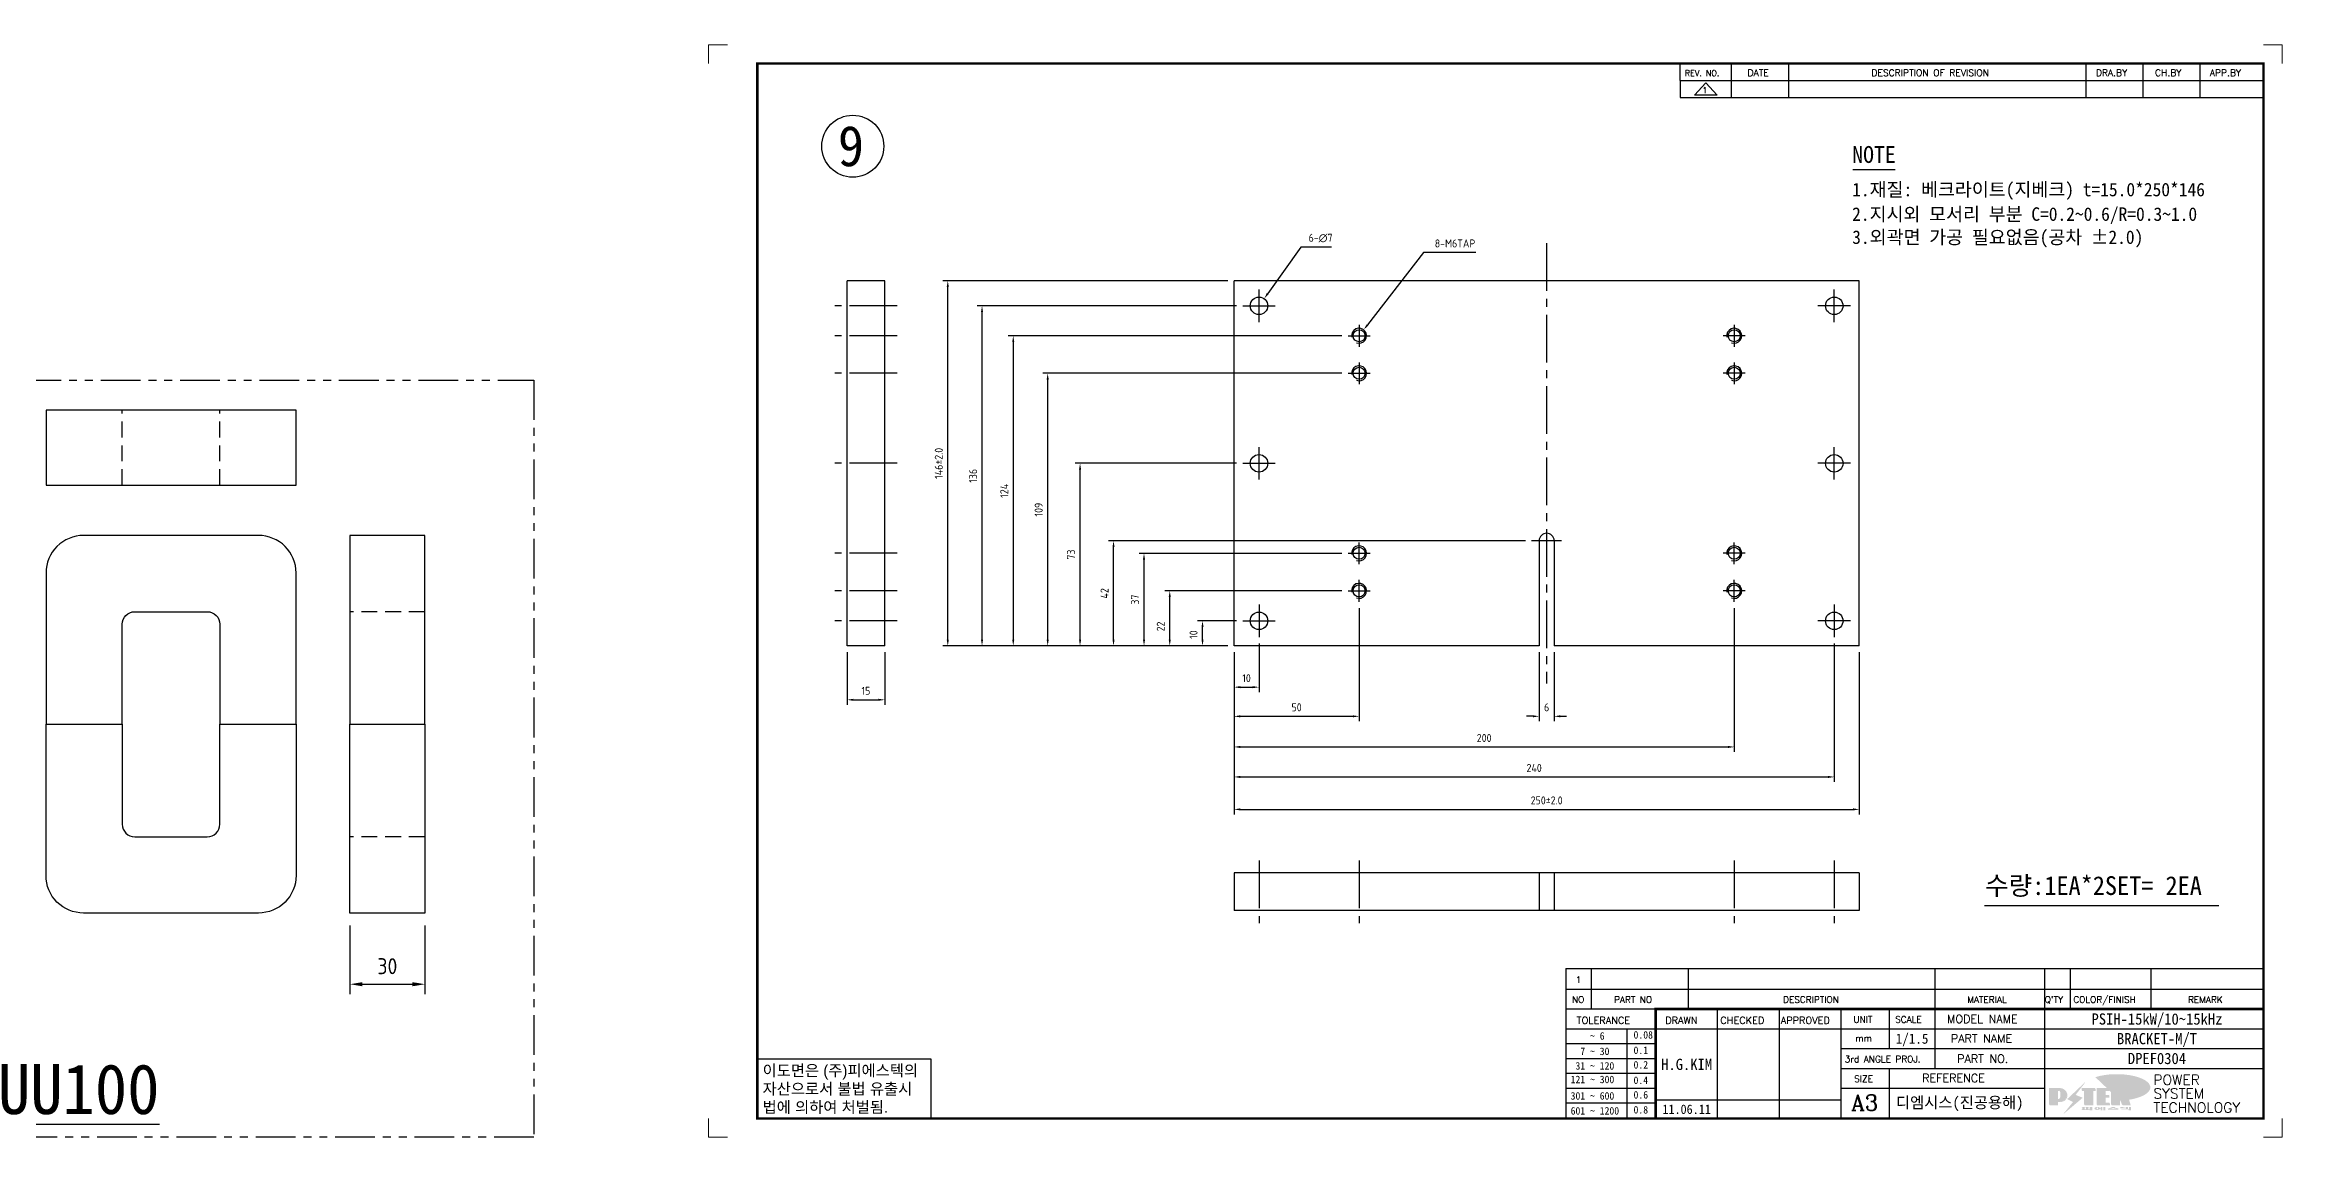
# Model space of a CAD drawing. Header units: millimetres. Extents: x 24815 to 36799, y -9299 to 5469.
# Drawn here: x 27276 to 28170, y -5074 to -4637 of the extents above; entities that cross this region are included whole.
import ezdxf
from ezdxf.enums import TextEntityAlignment as Align

# ---------------------------------------------------------------- set-up
doc = ezdxf.new("R2010")
doc.units = ezdxf.units.MM
for name, pattern in [('CENTER2', [28.575, 19.05, -3.175, 3.175, -3.175]), ('HIDDEN', [9.525, 6.35, -3.175]), ('PHANTOM2', [31.75, 15.875, -3.175, 3.175, -3.175, 3.175, -3.175])]:
    doc.linetypes.add(name, pattern=pattern)
doc.layers.add('FORMAT-1', color=7, linetype='Continuous')
doc.layers.add('line', color=3, linetype='Continuous')
doc.styles.add('h1', font='')
doc.styles.add('HAN', font='')
doc.styles.add('RC', font='ROMANC.SHX')
doc.styles.add('ROMANT', font='romant')
doc.styles.add('RT', font='ROMANT.SHX', dxfattribs={"oblique": 15})
doc.styles.get("Standard").update_dxf_attribs({"font": 'ISOCP.SHX', "bigfont": 'WHGTXT.SHX'})
doc.styles.get('h1').set_extended_font_data('New Gulim')
doc.styles.get('HAN').set_extended_font_data('GulimChe')
doc.dimstyles.new('PS-1', dxfattribs={"dimtxt": 3.2, "dimasz": 2.5, "dimexe": 2, "dimexo": 2.5, "dimgap": 2, "dimtad": 1, "dimtoh": 1, "dimrnd": 0.05, "dimzin": 12, "dimdsep": 46, "dimtxsty": 'Standard', "dimcen": 0, "dimclrt": 2, "dimazin": 3, "dimtfac": 1, "dimtofl": 0, "dimtmove": 0, "dimatfit": 3, "dimfxl": 0, "dimtolj": 1, "dimtzin": 0, "dimarcsym": 0})
doc.dimstyles.new('PS-2', dxfattribs={"dimscale": 2, "dimtxt": 3.2, "dimasz": 2.5, "dimexe": 2, "dimexo": 2.5, "dimgap": 2, "dimtad": 1, "dimtoh": 1, "dimrnd": 0.05, "dimzin": 12, "dimdsep": 46, "dimtxsty": 'Standard', "dimcen": 0, "dimclrt": 2, "dimazin": 3, "dimtfac": 1, "dimtofl": 0, "dimtmove": 0, "dimatfit": 3, "dimfxl": 0, "dimtolj": 1, "dimtzin": 0, "dimarcsym": 0})

# ---------------------------------------------------------------- blocks, each defined once
blk = doc.blocks.new('*D1154')
at = {"color": 0, "lineweight": -2}
for p, q in [((27751.25, -4879.94), (27751.25, -4895.97)), ((27761.25, -4876.44), (27761.25, -4895.97)), ((27753.75, -4893.97), (27758.75, -4893.97))]:
    blk.add_line(p, q, dxfattribs=at)
at = {"color": 0}
for points in [[(27753.75, -4893.55), (27753.75, -4894.38), (27751.25, -4893.97)], [(27758.75, -4893.55), (27758.75, -4894.38), (27761.25, -4893.97)]]:
    blk.add_solid(points, dxfattribs=at)
at = {"layer": 'Defpoints', "color": 0}
for p in [(27761.25, -4873.94), (27751.25, -4877.44), (27761.25, -4893.97)]:
    blk.add_point(p, dxfattribs=at)
at = {"color": 2, "insert": (27756.25, -4890.37), "char_height": 3.2, "attachment_point": 5}
blk.add_mtext('\\A1;10', dxfattribs=at)
blk = doc.blocks.new('*D1245')
at = {"color": 0, "lineweight": -2}
for p, q in [((27801.25, -4862.31), (27801.25, -4907.62)), ((27751.25, -4879.94), (27751.25, -4907.62)), ((27753.75, -4905.62), (27798.75, -4905.62))]:
    blk.add_line(p, q, dxfattribs=at)
at = {"color": 0}
for points in [[(27753.75, -4905.21), (27753.75, -4906.04), (27751.25, -4905.62)], [(27798.75, -4905.21), (27798.75, -4906.04), (27801.25, -4905.62)]]:
    blk.add_solid(points, dxfattribs=at)
at = {"layer": 'Defpoints', "color": 0}
for p in [(27801.25, -4859.81), (27751.25, -4877.44), (27801.25, -4905.62)]:
    blk.add_point(p, dxfattribs=at)
at = {"color": 2, "insert": (27776.25, -4902.02), "char_height": 3.2, "attachment_point": 5}
blk.add_mtext('\\A1;50', dxfattribs=at)
blk = doc.blocks.new('*D1246')
at = {"color": 0, "lineweight": -2}
for p, q in [((27951.25, -4862.31), (27951.25, -4919.87)), ((27751.25, -4879.94), (27751.25, -4919.87)), ((27753.75, -4917.87), (27948.75, -4917.87))]:
    blk.add_line(p, q, dxfattribs=at)
at = {"color": 0}
for points in [[(27753.75, -4917.45), (27753.75, -4918.29), (27751.25, -4917.87)], [(27948.75, -4917.45), (27948.75, -4918.29), (27951.25, -4917.87)]]:
    blk.add_solid(points, dxfattribs=at)
at = {"layer": 'Defpoints', "color": 0}
for p in [(27951.25, -4859.81), (27751.25, -4877.44), (27951.25, -4917.87)]:
    blk.add_point(p, dxfattribs=at)
at = {"color": 2, "insert": (27851.25, -4914.27), "char_height": 3.2, "attachment_point": 5}
blk.add_mtext('\\A1;200', dxfattribs=at)
blk = doc.blocks.new('*D1155')
at = {"color": 0, "lineweight": -2}
for p, q in [((27751.25, -4879.94), (27751.25, -4931.87)), ((27991.25, -4876.44), (27991.25, -4931.87)), ((27753.75, -4929.87), (27988.75, -4929.87))]:
    blk.add_line(p, q, dxfattribs=at)
at = {"color": 0}
for points in [[(27753.75, -4929.45), (27753.75, -4930.29), (27751.25, -4929.87)], [(27988.75, -4929.45), (27988.75, -4930.29), (27991.25, -4929.87)]]:
    blk.add_solid(points, dxfattribs=at)
at = {"layer": 'Defpoints', "color": 0}
for p in [(27991.25, -4873.94), (27751.25, -4877.44), (27991.25, -4929.87)]:
    blk.add_point(p, dxfattribs=at)
at = {"color": 2, "insert": (27871.25, -4926.27), "char_height": 3.2, "attachment_point": 5}
blk.add_mtext('\\A1;240', dxfattribs=at)
blk = doc.blocks.new('*D1247')
at = {"color": 0, "lineweight": -2}
for p, q in [((27751.25, -4879.94), (27751.25, -4944.85)), ((28001.25, -4879.94), (28001.25, -4944.85)), ((27753.75, -4942.85), (27998.75, -4942.85))]:
    blk.add_line(p, q, dxfattribs=at)
at = {"color": 0}
for points in [[(27753.75, -4942.43), (27753.75, -4943.27), (27751.25, -4942.85)], [(27998.75, -4942.43), (27998.75, -4943.27), (28001.25, -4942.85)]]:
    blk.add_solid(points, dxfattribs=at)
at = {"layer": 'Defpoints', "color": 0}
for p in [(27751.25, -4877.44), (28001.25, -4877.44), (28001.25, -4942.85)]:
    blk.add_point(p, dxfattribs=at)
at = {"color": 2, "insert": (27876.25, -4939.25), "char_height": 3.2, "attachment_point": 5}
blk.add_mtext('\\A1;250±2.0', dxfattribs=at)
blk = doc.blocks.new('*D1156')
at = {"color": 0, "lineweight": -2}
for p, q in [((27752.25, -4867.44), (27736.65, -4867.44)), ((27738.65, -4874.94), (27738.65, -4869.94)), ((27748.75, -4877.44), (27736.65, -4877.44))]:
    blk.add_line(p, q, dxfattribs=at)
at = {"color": 0}
for points in [[(27738.23, -4869.94), (27739.06, -4869.94), (27738.65, -4867.44)], [(27738.23, -4874.94), (27739.06, -4874.94), (27738.65, -4877.44)]]:
    blk.add_solid(points, dxfattribs=at)
at = {"layer": 'Defpoints', "color": 0}
for p in [(27738.65, -4867.44), (27754.75, -4867.44), (27751.25, -4877.44)]:
    blk.add_point(p, dxfattribs=at)
at = {"color": 2, "insert": (27735.05, -4872.94), "char_height": 3.2, "attachment_point": 5, "rotation": 90}
blk.add_mtext('\\A1;10', dxfattribs=at)
blk = doc.blocks.new('*D1248')
at = {"color": 0, "lineweight": -2}
for p, q in [((27794.37, -4855.44), (27723.54, -4855.44)), ((27725.54, -4874.94), (27725.54, -4857.94)), ((27748.75, -4877.44), (27723.54, -4877.44))]:
    blk.add_line(p, q, dxfattribs=at)
at = {"color": 0}
for points in [[(27725.12, -4857.94), (27725.96, -4857.94), (27725.54, -4855.44)], [(27725.12, -4874.94), (27725.96, -4874.94), (27725.54, -4877.44)]]:
    blk.add_solid(points, dxfattribs=at)
at = {"layer": 'Defpoints', "color": 0}
for p in [(27725.54, -4855.44), (27796.87, -4855.44), (27751.25, -4877.44)]:
    blk.add_point(p, dxfattribs=at)
at = {"color": 2, "insert": (27721.94, -4869.69), "char_height": 3.2, "attachment_point": 5, "rotation": 90}
blk.add_mtext('\\A1;22', dxfattribs=at)
blk = doc.blocks.new('*D1157')
at = {"color": 0, "lineweight": -2}
for p, q in [((27794.37, -4753.44), (27660.96, -4753.44)), ((27662.96, -4755.94), (27662.96, -4874.94)), ((27748.75, -4877.44), (27660.96, -4877.44))]:
    blk.add_line(p, q, dxfattribs=at)
at = {"color": 0}
for points in [[(27662.54, -4755.94), (27663.38, -4755.94), (27662.96, -4753.44)], [(27662.54, -4874.94), (27663.38, -4874.94), (27662.96, -4877.44)]]:
    blk.add_solid(points, dxfattribs=at)
at = {"layer": 'Defpoints', "color": 0}
for p in [(27796.87, -4753.44), (27662.96, -4877.44), (27751.25, -4877.44)]:
    blk.add_point(p, dxfattribs=at)
at = {"color": 2, "insert": (27659.36, -4815.44), "char_height": 3.2, "attachment_point": 5, "rotation": 90}
blk.add_mtext('\\A1;124', dxfattribs=at)
blk = doc.blocks.new('*D1158')
at = {"color": 0, "lineweight": -2}
for p, q in [((27826.94, -4720.1), (27804.61, -4749.08)), ((27847.93, -4720.1), (27826.94, -4720.1))]:
    blk.add_line(p, q, dxfattribs=at)
at = {"color": 0}
blk.add_solid([(27804.28, -4748.82), (27804.94, -4749.33), (27803.08, -4751.06)], dxfattribs=at)
at = {"layer": 'Defpoints', "color": 0}
for p in [(27799.42, -4755.81), (27803.08, -4751.06)]:
    blk.add_point(p, dxfattribs=at)
at = {"color": 2, "insert": (27839.61, -4716.5), "char_height": 3.2, "attachment_point": 5}
blk.add_mtext('\\A1;8-M6TAP', dxfattribs=at)
blk = doc.blocks.new('*D1249')
at = {"color": 0, "lineweight": -2}
for p, q in [((27596.55, -4879.94), (27596.55, -4901.02)), ((27611.55, -4879.94), (27611.55, -4901.02)), ((27599.05, -4899.02), (27609.05, -4899.02))]:
    blk.add_line(p, q, dxfattribs=at)
at = {"color": 0}
for points in [[(27599.05, -4898.6), (27599.05, -4899.43), (27596.55, -4899.02)], [(27609.05, -4898.6), (27609.05, -4899.43), (27611.55, -4899.02)]]:
    blk.add_solid(points, dxfattribs=at)
at = {"layer": 'Defpoints', "color": 0}
for p in [(27596.55, -4877.44), (27611.55, -4877.44), (27611.55, -4899.02)]:
    blk.add_point(p, dxfattribs=at)
at = {"color": 2, "insert": (27604.05, -4895.42), "char_height": 3.2, "attachment_point": 5}
blk.add_mtext('\\A1;15', dxfattribs=at)
blk = doc.blocks.new('*D1250')
at = {"color": 0, "lineweight": -2}
for p, q in [((27748.75, -4731.44), (27634.78, -4731.44)), ((27636.78, -4874.94), (27636.78, -4733.94)), ((27748.75, -4877.44), (27634.78, -4877.44))]:
    blk.add_line(p, q, dxfattribs=at)
at = {"color": 0}
for points in [[(27636.36, -4733.94), (27637.2, -4733.94), (27636.78, -4731.44)], [(27636.36, -4874.94), (27637.2, -4874.94), (27636.78, -4877.44)]]:
    blk.add_solid(points, dxfattribs=at)
at = {"layer": 'Defpoints', "color": 0}
for p in [(27636.78, -4731.44), (27751.25, -4731.44), (27751.25, -4877.44)]:
    blk.add_point(p, dxfattribs=at)
at = {"color": 2, "insert": (27633.18, -4804.44), "char_height": 3.2, "attachment_point": 5, "rotation": 90}
blk.add_mtext('\\A1;146±2.0', dxfattribs=at)
blk = doc.blocks.new('*D1164')
at = {"color": 0, "lineweight": -2}
for p, q in [((27752.25, -4741.44), (27648.48, -4741.44)), ((27650.48, -4874.94), (27650.48, -4743.94)), ((27748.75, -4877.44), (27648.48, -4877.44))]:
    blk.add_line(p, q, dxfattribs=at)
at = {"color": 0}
for points in [[(27650.06, -4743.94), (27650.9, -4743.94), (27650.48, -4741.44)], [(27650.06, -4874.94), (27650.9, -4874.94), (27650.48, -4877.44)]]:
    blk.add_solid(points, dxfattribs=at)
at = {"layer": 'Defpoints', "color": 0}
for p in [(27650.48, -4741.44), (27754.75, -4741.44), (27751.25, -4877.44)]:
    blk.add_point(p, dxfattribs=at)
at = {"color": 2, "insert": (27646.88, -4809.44), "char_height": 3.2, "attachment_point": 5, "rotation": 90}
blk.add_mtext('\\A1;136', dxfattribs=at)
blk = doc.blocks.new('t3')
for p, q in [((0, 15.88), (46.25, 15.88)), ((0, 15.88), (0, 0)), ((46.25, 15.88), (46.25, 0)), ((0, 0), (46.25, 0))]:
    blk.add_line(p, q)
at = {"color": 1, "style": 'h1'}
for s, p in [('이도면은 (주)피에스텍의', (1.4, 11.29)), ('자산으로서 불법 유출시', (1.4, 6.41)), ('법에 의하여 처벌됨.', (1.4, 1.52))]:
    blk.add_text(s, height=3, dxfattribs=at).set_placement(p)
blk = doc.blocks.new('new LOGO')
at = {"layer": 'line'}
h = blk.add_hatch(color=250, dxfattribs=at)
h.paths.add_polyline_path([(44, 69), (47, 69, -0.129793), (52, 68, 0.221832), (44, 72), (41, 72), (41, 28), (44, 28, 0.02048), (44, 28)], flags=17)
h.paths.add_polyline_path([(44, 14), (57, 14, 0.72362), (77, 74, -0.679777), (54, 16), (41, 16), (41, 0), (3, 0), (3, -3), (44, -3)])
h.paths.add_polyline_path([(118, 14), (71, -44), (77, -40), (121, 16), (92, 29), (173, 106), (177, 111), (89, 28)])
h.paths.add_polyline_path([(163, 72), (163, 69), (172, 69), (172, 72)], flags=17)
h.paths.add_polyline_path([(218, 69), (230, 69), (230, 80), (227, 80), (227, 72), (215, 72), (215, 0), (175, 0), (175, -3), (218, -3)])
h.paths.add_polyline_path([(298, 47), (295, 47), (295, 37), (276, 37), (276, 11), (279, 11), (279, 35), (298, 35)])
h.paths.add_polyline_path([(300, 8), (297, 8), (297, 0), (237, 0), (237, -3), (300, -3)])
h.paths.add_polyline_path([(298, 80), (295, 80), (295, 72), (276, 72), (276, 49), (279, 49), (279, 69), (298, 69)])
h.paths.add_polyline_path([(350, 80), (347, 80), (347, 62), (350, 64)])
h.paths.add_polyline_path([(350, 27), (347, 35), (347, 0), (308, 0), (308, -3), (350, -3)])
h.paths.add_polyline_path([(403, 80), (397, 80), (380, 67), (400, 0), (362, 0), (363, -3), (403, -3), (383, 64)])
blk.add_hatch(color=5, dxfattribs=at).paths.add_polyline_path([(166, 35), (131, 49), (180, 113), (92, 29), (121, 16), (74, -43)])
h = blk.add_hatch(color=253, dxfattribs=at)
edge = h.paths.add_edge_path()
edge.add_ellipse((334, 86), major_axis=(-166, 0), ratio=0.39426, start_angle=111.5127, end_angle=334.469)
edge.add_ellipse((314, 81), major_axis=(-154, 0), ratio=0.40699, start_angle=121.3066, end_angle=327.7437, ccw=False)
edge.add_line((394, 28), (395, 26))
h = blk.add_hatch(color=1, dxfattribs=at)
h.paths.add_polyline_path([(41, 16), (54, 16, 1), (54, 83), (0, 83), (0, 0), (41, 0)])
h.paths.add_polyline_path([(41, 28), (41, 72), (44, 72, -0.414214), (55, 61), (55, 39, -0.414214), (44, 28)], flags=16)
h.paths.add_polyline_path([(215, 72), (227, 72), (227, 83), (160, 83), (160, 72), (172, 72), (172, 0), (215, 0)])
h.paths.add_polyline_path([(276, 37), (295, 37), (295, 49), (276, 49), (276, 72), (295, 72), (295, 83), (234, 83), (234, 0), (297, 0), (297, 11), (276, 11)])
h.paths.add_polyline_path([(347, 35), (360, 0), (400, 0), (380, 67), (400, 83), (381, 83), (347, 62), (347, 83), (305, 83), (305, 0), (347, 0)])
h = blk.add_hatch(color=250, dxfattribs=at)
edge = h.paths.add_edge_path()
edge.add_ellipse((238, -18), major_axis=(-14.3, 0), ratio=0.526336, start_angle=192.2456, end_angle=269.0748)
edge.add_line((238, -10), (238, -10))
edge.add_ellipse((238, -18), major_axis=(-14.3, 0), ratio=0.526336, start_angle=270.9252, end_angle=449.0748)
edge.add_line((238, -25), (238, -25))
edge.add_ellipse((238, -18), major_axis=(-14.3, 0), ratio=0.526336, start_angle=450.9252, end_angle=527.7544)
edge.add_line((252, -19), (254, -19))
edge.add_line((254, -19), (254, -27))
edge.add_line((254, -27), (263, -27))
edge.add_line((263, -27), (263, -10))
edge.add_line((263, -10), (254, -10))
edge.add_line((254, -10), (254, -16))
edge.add_line((254, -16), (252, -16))
h.paths.add_polyline_path([(241, -16), (241, -19, -1), (234, -19), (234, -16, -1)], flags=16)
h.paths.add_polyline_path([(278, -10), (268, -10), (268, -27), (278, -27)])
h.paths.add_polyline_path([(310, -10), (310, -11, -0.157169), (289, -18), (294, -20, 0.128407), (316, -16, 0.128407), (339, -20), (343, -18, -0.157169), (322, -11), (322, -10)])
h.paths.add_polyline_path([(342, -25), (342, -22), (290, -22), (290, -25)])
h.paths.add_polyline_path([(352, -10), (352, -16, 0.414214), (354, -18), (379, -18), (379, -20), (390, -20), (390, -10), (379, -10), (379, -14), (375, -14), (375, -15), (379, -15), (379, -16), (365, -16), (365, -15), (371, -15), (371, -14), (365, -14), (365, -13), (375, -13), (375, -10)])
h.paths.add_polyline_path([(394, -10), (394, -20), (405, -20), (405, -10)])
h.paths.add_polyline_path([(405, -27), (405, -21), (357, -21), (357, -23), (392, -23), (392, -27)])
h.paths.add_polyline_path([(200, -10), (200, -22), (193, -22), (193, -13), (197, -13), (197, -10), (161, -10), (161, -13), (164, -13), (164, -22), (161, -22), (161, -25), (200, -25), (200, -27), (214, -27), (214, -10)])
h.paths.add_polyline_path([(182, -13), (176, -13), (176, -22), (182, -22)], flags=17)
blk = doc.blocks.new('format-3')
at = {"color": 3, "lineweight": 9}
for p, q in [((0, 286.3), (0, 291.3)), ((5, 291.3), (0, 291.3)), ((414.5, 291.3), (419.5, 291.3)), ((419.5, 286.3), (419.5, 291.3)), ((0, 5), (0, 0)), ((5, 0), (0, 0)), ((414.5, 0), (419.5, 0)), ((419.5, 5), (419.5, 0))]:
    blk.add_line(p, q, dxfattribs=at)
at = {"color": 180}
for p, q in [((258.97, 281.75), (258.97, 286.3)), ((258.97, 281.75), (414.5, 281.75)), ((272.71, 281.75), (272.71, 286.3)), ((287.94, 281.75), (287.94, 286.3)), ((367.22, 281.75), (367.22, 286.3)), ((382.45, 281.75), (382.45, 286.3)), ((397.61, 281.75), (397.61, 286.3)), ((228.5, 39.49), (228.5, 5)), ((228.5, 39.49), (414.5, 39.49)), ((235.29, 39.49), (235.29, 34.21)), ((261.24, 34.21), (261.24, 39.49)), ((326.9, 39.49), (326.9, 34.21)), ((356.11, 39.49), (356.11, 34.21)), ((362.93, 39.49), (362.93, 34.21)), ((384.48, 39.49), (384.48, 34.21)), ((228.5, 34.21), (252.48, 34.21)), ((268.96, 5), (268.96, 34.21)), ((285.45, 5), (285.45, 34.21)), ((301.94, 5), (301.94, 34.21)), ((314.72, 34.21), (314.72, 23.65)), ((326.9, 34.21), (326.9, 18.37)), ((356.11, 34.21), (356.11, 5)), ((228.5, 28.93), (252.48, 28.93)), ((228.5, 24.98), (252.48, 24.98)), ((244.89, 5.23), (244.89, 28.93)), ((252.48, 28.93), (414.5, 28.93)), ((228.5, 21.03), (252.48, 21.03)), ((301.94, 23.65), (414.5, 23.65)), ((301.94, 18.37), (414.5, 18.37)), ((314.72, 18.37), (314.72, 5)), ((228.5, 17.08), (252.48, 17.08)), ((228.5, 13.13), (252.48, 13.13)), ((301.94, 13.09), (356.11, 13.09)), ((228.5, 9.18), (252.48, 9.18)), ((252.48, 9.95), (301.94, 9.95))]:
    blk.add_line(p, q, dxfattribs=at)
at = {"const_width": 0.7}
blk.add_lwpolyline([(252.48, 5), (252.48, 34.21), (414.5, 34.21)], dxfattribs=at)
at = {"layer": 'FORMAT-1', "const_width": 0.7}
blk.add_lwpolyline([(13, 5), (13, 286.3), (414.5, 286.3), (414.5, 5)], close=True, dxfattribs=at)
blk.add_blockref('t3', (13, 5))
at = {"xscale": 0.05400000000000027, "yscale": 0.05400000000000027, "zscale": 0.05400000000000027}
blk.add_blockref('new LOGO', (357.35, 8.65), dxfattribs=at)
at = {"color": 2}
for s, height, style, p in [('REV. NO.', 1.56, 'RC', (260.23, 282.95)), ('DATE', 1.788, 'RC', (276.95, 282.94)), ('DESCRIPTION OF REVISION', 1.7875, 'RC', (309.98, 282.94)), ('DRA.BY', 1.788, 'RC', (369.83, 282.94)), ('CH.BY', 1.788, 'RC', (385.59, 282.94)), ('APP.BY', 1.788, 'RC', (400.18, 282.94)), ('NO', 1.742, 'RC', (230.16, 35.83)), ('PART NO', 1.742, 'RC', (241.36, 35.83)), ('DESCRIPTION', 1.7424, 'RC', (286.43, 35.83)), ('MATERIAL', 1.742, 'RC', (335.52, 35.83)), ("Q'TY", 1.742, 'RC', (356.17, 35.83)), ('COLOR/FINISH', 1.7424, 'RC', (363.8, 35.83)), ('REMARK', 1.742, 'RC', (394.37, 35.83)), (' TOLERANCE', 1.9, 'RC', (230.11, 30.22)), ('DRAWN', 1.9, 'RC', (255, 30.22)), ('CHECKED', 1.9, 'RC', (269.71, 30.22)), ('APPROVED', 1.9, 'RC', (285.8, 30.22)), ('UNIT', 1.742, 'RC', (305.19, 30.55)), ('SCALE', 1.742, 'RC', (316.32, 30.55)), ('MODEL NAME', 2.178, 'RC', (330.12, 30.46)), ('  7 ~ 30', 2, 'HAN', (229.8, 21.91)), ('    ~ 6', 2, 'HAN', (229.8, 26.03)), ('0.08', 2, 'HAN', (246.57, 26.31)), ('0.1', 2, 'HAN', (246.57, 22.2)), ('mm', 1.742, 'RC', (305.67, 25.56)), ('PART NAME', 2.178, 'RC', (331.17, 25.24)), (' 31 ~ 120', 2, 'HAN', (229.8, 18.04)), ('0.2', 2, 'HAN', (246.57, 18.32)), ('3rd ANGLE PROJ.', 1.7424, 'RC', (302.87, 19.97)), ('PART NO.', 2.178, 'RC', (332.84, 19.85)), ('301 ~ 600', 2, 'HAN', (229.8, 10.04)), ('121 ~ 300', 2, 'HAN', (229.8, 14.42)), ('0.4', 2, 'HAN', (246.57, 14.2)), ('0.6', 2, 'HAN', (246.57, 10.32)), ('SIZE', 1.742, 'RC', (305.39, 14.71)), ('REFERENCE', 2.178, 'RC', (323.52, 14.69)), ('601 ~ 1200', 2, 'HAN', (229.8, 6.05)), ('0.8', 2, 'HAN', (246.57, 6.33))]:
    blk.add_text(s, height=height, dxfattribs=dict(at, style=style)).set_placement(p)
at = {"style": 'ROMANT'}
for s, p in [('POWER', (385.15, 13.96)), ('SYSTEM', (385.15, 10.31)), ('TECHNOLOGY', (385.15, 6.56))]:
    blk.add_text(s, height=2.7, dxfattribs=at).set_placement(p)
at = {"color": 2, "lineweight": 25, "style": 'RC'}
blk.add_text('A3', height=4.182, dxfattribs=at).set_placement((304.61, 7.14))
at = {"style": 'HAN'}
for tag, height, p in [('MODEL-NAME', 3, (386.1, 31.53)), ('SCALE', 2.7, (320.81, 26.29)), ('PART-NAME', 3, (386.1, 26.29)), ('DRA-BY', 3, (260.72, 19.44)), ('CH-BY', 3, (277.21, 19.44)), ('APP-BY', 3, (293.7, 19.44)), ('PART-NO', 3, (386.1, 21.01)), ('DRA-DATE', 2.5, (260.72, 7.47)), ('CH-DATE', 2.5, (277.21, 7.47)), ('APP-DATE', 2.5, (293.7, 7.47)), ('관련업체', 3, (333.52, 9.26))]:
    blk.add_attdef(tag, text='', height=height, dxfattribs=at).set_placement(p, align=Align.MIDDLE_CENTER)
blk = doc.blocks.new('no3')
at = {"color": 180}
for p, q in [((0, 5.5), (0, 0)), ((0, 5.5), (186, 5.5)), ((6.79, 5.5), (6.79, 0)), ((32.74, 0.11), (32.74, 5.5)), ((98.4, 5.5), (98.4, 0)), ((127.61, 5.5), (127.61, 0)), ((134.43, 5.5), (134.43, 0)), ((155.98, 5.5), (155.98, 0))]:
    blk.add_line(p, q, dxfattribs=at)
at = {"color": 2, "style": 'RT', "oblique": 15}
blk.add_attdef('NO', text='', height=1.74, dxfattribs=at).set_placement((3.38, 2.51), align=Align.MIDDLE_CENTER)
at = {"color": 2, "style": 'HAN'}
for tag, p in [('PART-NO', (19.76, 2.75)), ('MATERIAL', (111.38, 2.75)), ("Q'TY", (131.02, 2.75)), ('COLOR/FINISH', (145.2, 2.75)), ('REMARK', (170.76, 2.75))]:
    blk.add_attdef(tag, text='', height=2.9, dxfattribs=at).set_placement(p, align=Align.MIDDLE_CENTER)
blk.add_attdef('DESCRIPTION', text='', height=2.9, dxfattribs=at).set_placement((34.51, 2.75), align=Align.MIDDLE_LEFT)
blk = doc.blocks.new('*D1252')
at = {"color": 0, "lineweight": -2}
for p, q in [((27777.98, -4717.94), (27764.73, -4736.55)), ((27790.27, -4717.94), (27777.98, -4717.94))]:
    blk.add_line(p, q, dxfattribs=at)
at = {"color": 0}
blk.add_solid([(27764.39, -4736.31), (27765.07, -4736.79), (27763.28, -4738.58)], dxfattribs=at)
at = {"layer": 'Defpoints', "color": 0}
for p in [(27763.28, -4738.58), (27759.22, -4744.29)]:
    blk.add_point(p, dxfattribs=at)
at = {"color": 2, "insert": (27785.85, -4714.34), "char_height": 3.2, "attachment_point": 5}
blk.add_mtext('\\A1;6-∅7', dxfattribs=at)
blk = doc.blocks.new('*D1165')
at = {"color": 0, "lineweight": -2}
for p, q in [((27752.25, -4804.44), (27687.67, -4804.44)), ((27689.67, -4874.94), (27689.67, -4806.94)), ((27748.75, -4877.44), (27687.67, -4877.44))]:
    blk.add_line(p, q, dxfattribs=at)
at = {"color": 0}
for points in [[(27689.26, -4806.94), (27690.09, -4806.94), (27689.67, -4804.44)], [(27689.26, -4874.94), (27690.09, -4874.94), (27689.67, -4877.44)]]:
    blk.add_solid(points, dxfattribs=at)
at = {"layer": 'Defpoints', "color": 0}
for p in [(27689.67, -4804.44), (27754.75, -4804.44), (27751.25, -4877.44)]:
    blk.add_point(p, dxfattribs=at)
at = {"color": 2, "insert": (27686.07, -4840.94), "char_height": 3.2, "attachment_point": 5, "rotation": 90}
blk.add_mtext('\\A1;73', dxfattribs=at)
blk = doc.blocks.new('re3')
at = {"color": 180}
for p, q in [((0, 0), (0, -4.55)), ((0, -4.55), (155.53, -4.55)), ((6.87, -0.64), (3.86, -3.91)), ((9.88, -3.91), (3.86, -3.91)), ((6.87, -0.64), (9.88, -3.91)), ((13.74, -4.55), (13.74, 0)), ((28.97, -4.55), (28.97, 0)), ((108.25, -4.55), (108.25, 0)), ((123.49, -4.55), (123.49, 0)), ((138.64, -4.55), (138.64, 0))]:
    blk.add_line(p, q, dxfattribs=at)
at = {"color": 2, "style": 'RC', "oblique": 15}
blk.add_attdef('REV.NO', text='', height=1.56, dxfattribs=at).set_placement((6.59, -2.56), align=Align.MIDDLE_CENTER)
blk.add_attdef('-1', text='', height=1.56, dxfattribs=at).set_placement((9.37, -1.66), align=Align.MIDDLE_LEFT)
at = {"color": 2, "style": 'HAN'}
for tag, p in [('REV.-DATE', (21.36, -2.28)), ('DRA.BY', (115.87, -2.28)), ('CH.BY', (131.07, -2.28)), ('APP.BY', (147.09, -2.28))]:
    blk.add_attdef(tag, text='', height=2.5, dxfattribs=at).set_placement(p, align=Align.MIDDLE_CENTER)
blk.add_attdef('DESCRIPTION-OF-REVISION', text='', height=2.5, dxfattribs=at).set_placement((31.61, -2.28), align=Align.MIDDLE_LEFT)
blk = doc.blocks.new('*D1261')
at = {"color": 0, "lineweight": -2}
for p, q in [((27794.37, -4840.44), (27713.25, -4840.44)), ((27715.25, -4874.94), (27715.25, -4842.94)), ((27748.75, -4877.44), (27713.25, -4877.44))]:
    blk.add_line(p, q, dxfattribs=at)
at = {"color": 0}
for points in [[(27714.83, -4842.94), (27715.66, -4842.94), (27715.25, -4840.44)], [(27714.83, -4874.94), (27715.66, -4874.94), (27715.25, -4877.44)]]:
    blk.add_solid(points, dxfattribs=at)
at = {"layer": 'Defpoints', "color": 0}
for p in [(27715.25, -4840.44), (27796.87, -4840.44), (27751.25, -4877.44)]:
    blk.add_point(p, dxfattribs=at)
at = {"color": 2, "insert": (27711.65, -4858.94), "char_height": 3.2, "attachment_point": 5, "rotation": 90}
blk.add_mtext('\\A1;37', dxfattribs=at)
blk = doc.blocks.new('*D1262')
at = {"color": 0, "lineweight": -2}
for p, q in [((27794.37, -4768.44), (27674.73, -4768.44)), ((27676.73, -4874.94), (27676.73, -4770.94)), ((27748.75, -4877.44), (27674.73, -4877.44))]:
    blk.add_line(p, q, dxfattribs=at)
at = {"color": 0}
for points in [[(27676.31, -4770.94), (27677.15, -4770.94), (27676.73, -4768.44)], [(27676.31, -4874.94), (27677.15, -4874.94), (27676.73, -4877.44)]]:
    blk.add_solid(points, dxfattribs=at)
at = {"layer": 'Defpoints', "color": 0}
for p in [(27676.73, -4768.44), (27796.87, -4768.44), (27751.25, -4877.44)]:
    blk.add_point(p, dxfattribs=at)
at = {"color": 2, "insert": (27673.13, -4822.94), "char_height": 3.2, "attachment_point": 5, "rotation": 90}
blk.add_mtext('\\A1;109', dxfattribs=at)
blk = doc.blocks.new('*D1263')
at = {"color": 0, "lineweight": -2}
for p, q in [((27867.75, -4835.44), (27701.06, -4835.44)), ((27703.06, -4874.94), (27703.06, -4837.94)), ((27748.75, -4877.44), (27701.06, -4877.44))]:
    blk.add_line(p, q, dxfattribs=at)
at = {"color": 0}
for points in [[(27702.65, -4837.94), (27703.48, -4837.94), (27703.06, -4835.44)], [(27702.65, -4874.94), (27703.48, -4874.94), (27703.06, -4877.44)]]:
    blk.add_solid(points, dxfattribs=at)
at = {"layer": 'Defpoints', "color": 0}
for p in [(27703.06, -4835.44), (27870.25, -4835.44), (27751.25, -4877.44)]:
    blk.add_point(p, dxfattribs=at)
at = {"color": 2, "insert": (27699.46, -4856.44), "char_height": 3.2, "attachment_point": 5, "rotation": 90}
blk.add_mtext('\\A1;42', dxfattribs=at)
blk = doc.blocks.new('*D1264')
at = {"color": 0, "lineweight": -2}
for p, q in [((27873.25, -4879.94), (27873.25, -4907.62)), ((27879.25, -4879.94), (27879.25, -4907.62)), ((27870.75, -4905.62), (27868.25, -4905.62)), ((27881.75, -4905.62), (27884.25, -4905.62))]:
    blk.add_line(p, q, dxfattribs=at)
at = {"color": 0}
for points in [[(27870.75, -4905.21), (27870.75, -4906.04), (27873.25, -4905.62)], [(27881.75, -4905.21), (27881.75, -4906.04), (27879.25, -4905.62)]]:
    blk.add_solid(points, dxfattribs=at)
at = {"layer": 'Defpoints', "color": 0}
for p in [(27873.25, -4877.44), (27879.25, -4877.44), (27879.25, -4905.62)]:
    blk.add_point(p, dxfattribs=at)
at = {"color": 2, "insert": (27876.25, -4902.02), "char_height": 3.2, "attachment_point": 5}
blk.add_mtext('\\A1;6', dxfattribs=at)
blk = doc.blocks.new('A$C07F60397')
at = {"color": 2, "linetype": 'HIDDEN'}
blk.add_line((30, -45), (0, -45), dxfattribs=at)
at = {"color": 250}
blk.add_lwpolyline([(0, -75.5), (0, 0), (30, 0), (30, -75.5)], close=True, dxfattribs=at)
blk = doc.blocks.new('A$C28676D40')
at = {"color": 2, "linetype": 'HIDDEN'}
for p, q in [((-69.5, 0), (-69.5, 30)), ((-30.5, 0), (-30.5, 30))]:
    blk.add_line(p, q, dxfattribs=at)
at = {"color": 250}
blk.add_lwpolyline([(-100, 30), (0, 30), (0, 0), (-100, 0)], close=True, dxfattribs=at)
blk = doc.blocks.new('*D1280')
at = {"color": 0, "lineweight": -2}
for p, q in [((27397.69, -4989.3), (27397.69, -5016.77)), ((27427.69, -4989.3), (27427.69, -5016.77)), ((27402.69, -5012.77), (27422.69, -5012.77))]:
    blk.add_line(p, q, dxfattribs=at)
at = {"color": 0}
for points in [[(27402.69, -5011.94), (27402.69, -5013.6), (27397.69, -5012.77)], [(27422.69, -5011.94), (27422.69, -5013.6), (27427.69, -5012.77)]]:
    blk.add_solid(points, dxfattribs=at)
at = {"layer": 'Defpoints', "color": 0}
for p in [(27397.69, -4984.3), (27427.69, -4984.3), (27427.69, -5012.77)]:
    blk.add_point(p, dxfattribs=at)
at = {"color": 2, "insert": (27412.69, -5005.57), "char_height": 6.4, "attachment_point": 5}
blk.add_mtext('\\A1;30', dxfattribs=at)

msp = doc.modelspace()

# ---------------------------------------------------------------- linework, layer by layer
for p, q in [((27998.656, -4686.958), (28015.573, -4686.958)), ((28051.281, -4981.231), (28145.034, -4981.231))]:
    msp.add_line(p, q)
at = {"color": 1, "linetype": 'CENTER2'}
for p, q in [((27876.25, -4716.435), (27876.25, -4892.435)), ((27754.75, -4741.435), (27767.75, -4741.435)), ((27761.25, -4747.935), (27761.25, -4734.935)), ((27997.75, -4741.435), (27984.75, -4741.435)), ((27991.25, -4747.935), (27991.25, -4734.935)), ((27801.25, -4749.057), (27801.25, -4757.814)), ((27951.25, -4749.057), (27951.25, -4757.814)), ((27616.552, -4753.435), (27591.552, -4753.435)), ((27796.871, -4753.435), (27805.629, -4753.435)), ((27955.629, -4753.435), (27946.871, -4753.435)), ((27616.552, -4768.435), (27591.552, -4768.435)), ((27796.871, -4768.435), (27805.629, -4768.435)), ((27801.25, -4764.057), (27801.25, -4772.814)), ((27955.629, -4768.435), (27946.871, -4768.435)), ((27951.25, -4764.057), (27951.25, -4772.814)), ((27754.75, -4804.435), (27767.75, -4804.435)), ((27761.25, -4810.935), (27761.25, -4797.935)), ((27997.75, -4804.435), (27984.75, -4804.435)), ((27991.25, -4810.935), (27991.25, -4797.935)), ((27801.25, -4844.814), (27801.25, -4836.057)), ((27882.25, -4835.435), (27870.25, -4835.435)), ((27951.25, -4844.814), (27951.25, -4836.057)), ((27616.552, -4840.435), (27591.552, -4840.435)), ((27796.871, -4840.435), (27805.629, -4840.435)), ((27955.629, -4840.435), (27946.871, -4840.435)), ((27616.552, -4855.435), (27591.552, -4855.435)), ((27796.871, -4855.435), (27805.629, -4855.435)), ((27801.25, -4859.814), (27801.25, -4851.057)), ((27955.629, -4855.435), (27946.871, -4855.435)), ((27951.25, -4859.814), (27951.25, -4851.057)), ((27761.25, -4860.935), (27761.25, -4873.935)), ((27991.25, -4860.935), (27991.25, -4873.935)), ((27754.75, -4867.435), (27767.75, -4867.435)), ((27997.75, -4867.435), (27984.75, -4867.435)), ((27761.25, -4963.285), (27761.25, -4988.285)), ((27801.25, -4963.285), (27801.25, -4988.285)), ((27951.25, -4963.285), (27951.25, -4988.285)), ((27991.25, -4963.285), (27991.25, -4988.285))]:
    msp.add_line(p, q, dxfattribs=at)
at = {"color": 40}
for p, q in [((27596.552, -4877.435), (27596.552, -4731.435)), ((27611.552, -4731.435), (27596.552, -4731.435)), ((27611.552, -4877.435), (27611.552, -4731.435)), ((27751.25, -4877.435), (27751.25, -4731.435)), ((28001.25, -4731.435), (27751.25, -4731.435)), ((28001.25, -4877.435), (28001.25, -4731.435)), ((27873.25, -4835.435), (27873.25, -4877.435)), ((27879.25, -4835.435), (27879.25, -4877.435)), ((27611.552, -4877.435), (27596.552, -4877.435)), ((27873.25, -4877.435), (27751.25, -4877.435)), ((28001.25, -4877.435), (27879.25, -4877.435)), ((28001.25, -4968.285), (27751.25, -4968.285)), ((27751.25, -4968.285), (27751.25, -4983.285)), ((27873.25, -4968.285), (27873.25, -4983.285)), ((27879.25, -4968.285), (27879.25, -4983.285)), ((28001.25, -4968.285), (28001.25, -4983.285)), ((28001.25, -4983.285), (27751.25, -4983.285))]:
    msp.add_line(p, q, dxfattribs=at)
at = {"color": 6, "linetype": 'CENTER2'}
for p, q in [((27616.552, -4741.435), (27591.552, -4741.435)), ((27616.552, -4804.435), (27591.552, -4804.435)), ((27616.552, -4867.435), (27591.552, -4867.435))]:
    msp.add_line(p, q, dxfattribs=at)
at = {"color": 6, "linetype": 'PHANTOM2'}
msp.add_lwpolyline([(27107.591, -4771.16), (27471.214, -4771.16), (27471.214, -5073.977), (27107.591, -5073.977)], close=True, dxfattribs=at)
at = {"color": 250}
for points in [[(27340.69, -4863.797, -0.4142136), (27345.69, -4868.797), (27345.69, -4908.797), (27376.19, -4908.797), (27376.19, -4848.297, 0.4142136), (27361.19, -4833.297), (27291.19, -4833.297, 0.4142136), (27276.19, -4848.297), (27276.19, -4908.797), (27306.69, -4908.797), (27306.69, -4868.797, -0.4142136), (27311.69, -4863.797)], [(27340.69, -4953.797, 0.4142136), (27345.69, -4948.797), (27345.69, -4908.797), (27376.19, -4908.797), (27376.19, -4969.297, -0.4142136), (27361.19, -4984.297), (27291.19, -4984.297, -0.4142136), (27276.19, -4969.297), (27276.19, -4908.797), (27306.69, -4908.797), (27306.69, -4948.797, 0.4142136), (27311.69, -4953.797)]]:
    msp.add_lwpolyline(points, format="xyb", close=True, dxfattribs=at)
for centre, radius in [((27598.792, -4677.625), 12.402), ((27801.25, -4753.435), 2.4), ((27951.25, -4753.435), 2.4), ((27801.25, -4768.435), 2.4), ((27951.25, -4768.435), 2.4), ((27801.25, -4840.435), 2.4), ((27951.25, -4840.435), 2.4), ((27801.25, -4855.435), 2.4), ((27951.25, -4855.435), 2.4)]:
    msp.add_circle(centre, radius)
at = {"color": 40}
for centre in [(27761.25, -4741.435), (27991.25, -4741.435), (27761.25, -4804.435), (27991.25, -4804.435), (27761.25, -4867.435), (27991.25, -4867.435)]:
    msp.add_circle(centre, 3.5, dxfattribs=at)
at = {"color": 3}
for centre in [(27801.25, -4753.435), (27951.25, -4753.435), (27801.25, -4768.435), (27951.25, -4768.435), (27801.25, -4840.435), (27951.25, -4840.435), (27801.25, -4855.435), (27951.25, -4855.435)]:
    msp.add_arc(centre, 3, 249.09255, 189.427649, dxfattribs=at)
at = {"color": 40}
msp.add_arc((27876.25, -4835.435), 3, 0, 180, dxfattribs=at)

# ---------------------------------------------------------------- block references
at = {"xscale": 1.5, "yscale": 1.5, "zscale": 1.5}
msp.add_blockref('format-3', (27541.141, -5073.977), dxfattribs=at).add_auto_attribs({'DRA-DATE': '11.06.11', 'DRA-BY': 'H.G.KIM', 'MODEL-NAME': 'PSIH-15kW/10~15kHz', 'PART-NAME': 'BRACKET-M/T', 'PART-NO': 'DPEF0304', 'SCALE': '1/1.5', '관련업체': '디엠시스(진공용해)'})
ref = msp.add_blockref('re3', (27929.589, -4651.352), dxfattribs=dict(xscale=1.5, yscale=1.5, zscale=1.5))
ref.add_attrib('REV.NO', '1', dxfattribs={"color": 2, "height": 2.34, "style": 'RC'}).set_placement((27939.472, -4655.188), align=Align.MIDDLE_CENTER)
at = {"xscale": -1}
msp.add_blockref('A$C28676D40', (27276.19, -4813.127), dxfattribs=at)
at = {"xscale": -1, "rotation": 180}
msp.add_blockref('A$C07F60397', (27397.687, -4908.797), dxfattribs=at)
msp.add_blockref('A$C07F60397', (27397.687, -4908.797))
ref = msp.add_blockref('no3', (27883.891, -5014.735), dxfattribs=dict(xscale=1.5, yscale=1.5, zscale=1.5))
ref.add_attrib('NO', '1', dxfattribs={"color": 2, "height": 2.61, "style": 'RT'}).set_placement((27888.967, -5010.975), align=Align.MIDDLE_CENTER)

# ---------------------------------------------------------------- texts
at = {"color": 2, "style": 'HAN'}
for s, height, p in [('9', 16.2, (27592.822, -4685.6)), ('NOTE', 6.75, (27998.426, -4684.305)), ('1.재질: 베크라이트(지베크) t=15.0*250*146', 5.4, (27998.426, -4697.641)), ('2.지시외 모서리 부분 C=0.2~0.6/R=0.3~1.0', 5.4, (27998.394, -4707.461)), ('3.외곽면 가공 필요없음(공차 %%P2.0)', 5.4, (27998.426, -4716.692)), ('수량:1EA*2SET= 2EA', 7.5, (28051.575, -4977.081))]:
    msp.add_text(s, height=height, dxfattribs=at).set_placement(p)
at = {"color": 2, "insert": (27256.951, -5044.677), "char_height": 20, "attachment_point": 1, "style": 'HAN'}
msp.add_mtext_dynamic_manual_height_columns('{\\LUU100}', width=162.68918, gutter_width=769.295, heights=[45.769], dxfattribs=at)

# ---------------------------------------------------------------- dimensions: what is measured, and where the dimension line sits
for p1, p2, text, picture, middle in [((27759.22, -4744.286), (27763.281, -4738.585), '6-<>', '*D1252', (27785.85, -4717.944)), ((27799.419, -4755.812), (27803.082, -4751.059), '8-M6TAP', '*D1158', (27839.607, -4720.105))]:
    dim = msp.add_diameter_dim_2p(p1=p1, p2=p2, text=text, dimstyle='PS-1')
    dim.commit()
    dim.dimension.update_dxf_attribs({"geometry": picture, "text_midpoint": middle, "dimtype": 163})
dim = msp.add_linear_dim(base=(27636.78, -4731.435), p1=(27751.25, -4877.435), p2=(27751.25, -4731.435), angle=90, dimstyle='PS-1', override={"dimtol": 1, "dimtp": 2, "dimtm": 2, "dimtdec": 1})
dim.commit()
dim.dimension.update_dxf_attribs({"geometry": '*D1250', "text_midpoint": (27633.179, -4804.435)})
for base, p1, p2, picture, middle in [((27650.48, -4741.435), (27751.25, -4877.435), (27754.75, -4741.435), '*D1164', (27646.88, -4809.435)), ((27662.96, -4877.435), (27796.871, -4753.435), (27751.25, -4877.435), '*D1157', (27659.36, -4815.435)), ((27676.729, -4768.435), (27751.25, -4877.435), (27796.871, -4768.435), '*D1262', (27673.129, -4822.935)), ((27689.674, -4804.435), (27751.25, -4877.435), (27754.75, -4804.435), '*D1165', (27686.074, -4840.935)), ((27703.063, -4835.435), (27751.25, -4877.435), (27870.25, -4835.435), '*D1263', (27699.463, -4856.435)), ((27715.246, -4840.435), (27751.25, -4877.435), (27796.871, -4840.435), '*D1261', (27711.646, -4858.935))]:
    dim = msp.add_linear_dim(base=base, p1=p1, p2=p2, angle=90, dimstyle='PS-1')
    dim.commit()
    dim.dimension.update_dxf_attribs({"geometry": picture, "text_midpoint": middle})
dim = msp.add_linear_dim(base=(27725.539, -4855.435), p1=(27751.25, -4877.435), p2=(27796.871, -4855.435), angle=90, dimstyle='PS-1', override={"dimtmove": 1})
dim.commit()
dim.dimension.update_dxf_attribs({"geometry": '*D1248', "text_midpoint": (27725.539, -4869.685), "dimtype": 160})
for base, p2, override, picture, middle in [((27801.25, -4905.624), (27801.25, -4859.814), {"dimtmove": 1}, '*D1245', (27776.25, -4902.024)), ((28001.25, -4942.85), (28001.25, -4877.435), {"dimgap": 2, "dimtol": 1, "dimlim": 0, "dimtp": 2, "dimtm": 2, "dimtdec": 1}, '*D1247', (27876.25, -4939.249))]:
    dim = msp.add_linear_dim(base=base, p1=(27751.25, -4877.435), p2=p2, dimstyle='PS-1', override=override)
    dim.commit()
    dim.dimension.update_dxf_attribs({"geometry": picture, "text_midpoint": middle})
for base, p1, p2, dimstyle, picture, middle in [((27951.25, -4917.869), (27751.25, -4877.435), (27951.25, -4859.814), 'PS-1', '*D1246', (27851.25, -4914.268)), ((27761.25, -4893.967), (27751.25, -4877.435), (27761.25, -4873.935), 'PS-1', '*D1154', (27756.25, -4890.367)), ((27991.25, -4929.869), (27751.25, -4877.435), (27991.25, -4873.935), 'PS-1', '*D1155', (27871.25, -4926.268)), ((27611.552, -4899.016), (27596.552, -4877.435), (27611.552, -4877.435), 'PS-1', '*D1249', (27604.052, -4895.416)), ((27879.25, -4905.624), (27873.25, -4877.435), (27879.25, -4877.435), 'PS-1', '*D1264', (27876.25, -4902.024)), ((27427.687, -5012.769), (27397.687, -4984.297), (27427.687, -4984.297), 'PS-2', '*D1280', (27412.687, -5005.569))]:
    dim = msp.add_linear_dim(base=base, p1=p1, p2=p2, dimstyle=dimstyle)
    dim.commit()
    dim.dimension.update_dxf_attribs({"geometry": picture, "text_midpoint": middle})
dim = msp.add_linear_dim(base=(27738.646, -4867.435), p1=(27751.25, -4877.435), p2=(27754.75, -4867.435), angle=90, dimstyle='PS-1')
dim.commit()
dim.dimension.update_dxf_attribs({"geometry": '*D1156', "text_midpoint": (27738.646, -4872.935), "dimtype": 160})

doc.saveas('drawing.dxf')
